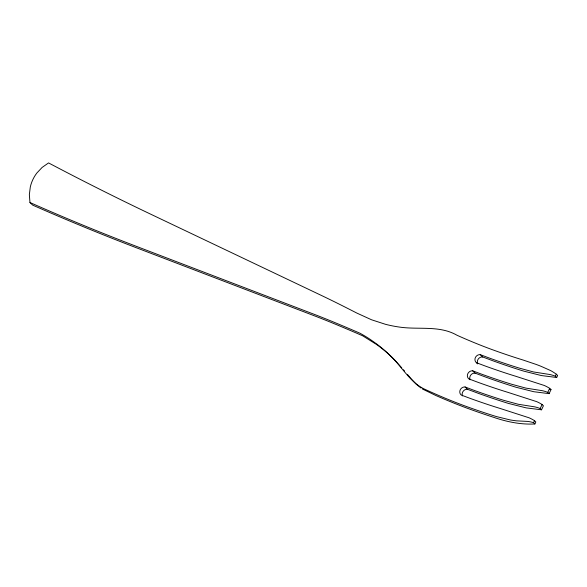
<?xml version="1.0" encoding="UTF-8"?>
<svg xmlns="http://www.w3.org/2000/svg" width="587" height="587" viewBox="0 0 587 587"><rect width="100%" height="100%" fill="white"/><g stroke="black" fill="none" stroke-linecap="round" stroke-linejoin="round"><path stroke-width="0.88" d="M534.508 420.659L535.836 421.936L534.889 423.961L533.561 422.684L534.508 420.659A7.271 0.814 30.4 0 0 531.617 419.023L531.066 418.729A7.271 0.836 29.9 0 0 529.085 417.797L500.337 408.523A190.731 29.145 25.1 0 1 470.326 398.448L461.287 395.066A4.681 4.248 -45.4 0 1 460.223 389.863A4.681 4.248 -45.4 0 1 465.08 386.98L474.12 390.37A190.731 29.145 25.1 0 0 504.13 400.444L518.306 404.274L534.258 406.784A7.271 1.372 20.3 0 1 536.437 407.283L537.046 407.459A7.271 1.401 19.9 0 1 540.194 408.537L541.53 409.814L543.423 405.771L542.094 404.494A7.271 0.814 30.4 0 0 539.204 402.851L538.653 402.565A7.271 0.836 29.9 0 0 536.672 401.633L507.924 392.358A190.731 29.145 25.1 0 1 477.913 382.284L468.874 378.901A4.681 4.248 -45.4 0 1 467.81 373.699A4.681 4.248 -45.4 0 1 472.667 370.815L481.707 374.205A190.731 29.145 25.1 0 0 511.717 384.272L525.893 388.11L541.845 390.612A7.271 1.372 20.3 0 1 544.024 391.118L544.633 391.294A7.271 1.401 19.9 0 1 547.781 392.373L549.116 393.65L551.01 389.607L549.681 388.33A7.271 0.814 30.4 0 0 546.791 386.686L546.24 386.4A7.271 0.836 29.9 0 0 544.259 385.468L515.511 376.194A190.731 29.145 25.1 0 1 485.5 366.119L476.461 362.729A4.681 4.248 -45.4 0 1 475.397 357.534A4.681 4.248 -45.4 0 1 480.254 354.651L489.294 358.033A190.731 29.145 25.1 0 0 519.304 368.108L533.48 371.945L549.432 374.447A7.271 1.372 20.3 0 1 551.611 374.954L552.22 375.122A7.271 1.401 19.9 0 1 555.368 376.208L556.703 377.485L557.65 375.46L556.322 374.183A7.426 0.572 34.6 0 0 553.013 371.967L552.499 371.652A7.389 0.616 33.8 0 0 550.371 370.463L542.043 366.75A252.432 158.982 -57.7 0 0 536.18 364.439L523.098 360.029A190.731 29.145 25.1 0 1 493.087 349.955A95.864 14.646 25.1 0 1 457.002 335.25C439.443 325.154 418.78 329.901 399.666 327.106A125.244 123.747 32 0 1 385.527 324.317L371.6 319.798L356.801 313.054A331.56 45.221 27.2 0 0 344.202 306.641A158.952 21.682 27.2 0 0 323.745 296.56L150.433 214.057A382.951 52.236 27.2 0 1 101.316 190.056L93.106 185.925A382.673 52.199 27.2 0 1 60.329 169.093L48.552 162.922L42.11 167.442L36.805 173.077A37.238 36.739 45.6 0 0 30.319 186.908L29.35 194.627L29.966 202.53L32.674 205.127A390.318 65.949 23 0 0 75.855 223.603L84.528 227.191A390.414 65.964 23 0 0 136.404 247.773L316.055 316.452A151.666 25.63 23 0 1 336.3 324.574A322.769 54.54 23 0 1 355.289 332.594L362.597 335.771L376.45 344.415A130.065 128.509 32 0 1 394.735 360.022L401.75 367.829M540.194 408.537L542.094 404.494M547.781 392.373L549.681 388.33M555.368 376.208L556.322 374.183M534.889 423.961C520.794 424.739 506.772 421.84 493.498 417.269A198.391 30.311 25.1 0 1 469.688 409.117A103.51 15.82 25.1 0 1 435.789 395.484L422.324 388.954M556.703 377.485L541.361 375.555L523.663 371.101A198.391 30.311 25.1 0 1 492.449 360.623L482.653 356.955L480.254 354.651M549.116 393.65L533.774 391.72L516.076 387.266A198.391 30.311 25.1 0 1 484.862 376.788L475.066 373.119L472.667 370.815M541.53 409.814L526.187 407.884L508.489 403.43A198.391 30.311 25.1 0 1 477.275 392.952L467.479 389.284L465.08 386.98M549.527 389.049L551.01 389.607M29.966 202.53L42.132 207.857A382.673 64.658 23 0 0 76.039 222.282L84.543 225.797A382.951 64.709 23 0 0 135.443 245.99L315.226 314.713A158.952 26.855 23 0 1 336.424 323.224A331.868 56.073 23 0 1 356.001 331.501L359.919 333.196A135.531 133.836 39.7 0 1 370.397 339.521L377.045 344.246A129.734 128.193 32 0 1 392.072 357.476C403.056 368.387 410.959 383.326 425.751 389.695A95.864 14.646 25.1 0 0 466.533 406.534A190.731 29.145 25.1 0 0 496.543 416.609L510.14 419.925A252.432 158.982 -57.7 0 0 516.648 420.857L526.488 421.363A7.389 1.607 16.3 0 1 529.056 421.605L529.665 421.715A7.426 1.658 15.4 0 1 533.561 422.684M421.011 388.073L415.992 384.008L411.34 378.96A196.902 8.966 49.2 0 0 407.385 374.367M476.461 362.729L477.657 363.881M462.549 395.924A4.681 4.248 -45.4 0 1 463.143 391.302A4.681 4.248 -45.4 0 1 467.479 389.284M403.438 369.788A196.902 8.966 49.2 0 1 404.568 371.094M477.723 363.595A4.681 4.248 -45.4 0 1 478.317 358.965A4.681 4.248 -45.4 0 1 482.653 356.955M470.136 379.76A4.681 4.248 -45.4 0 1 470.73 375.13A4.681 4.248 -45.4 0 1 475.066 373.119"/></g></svg>
